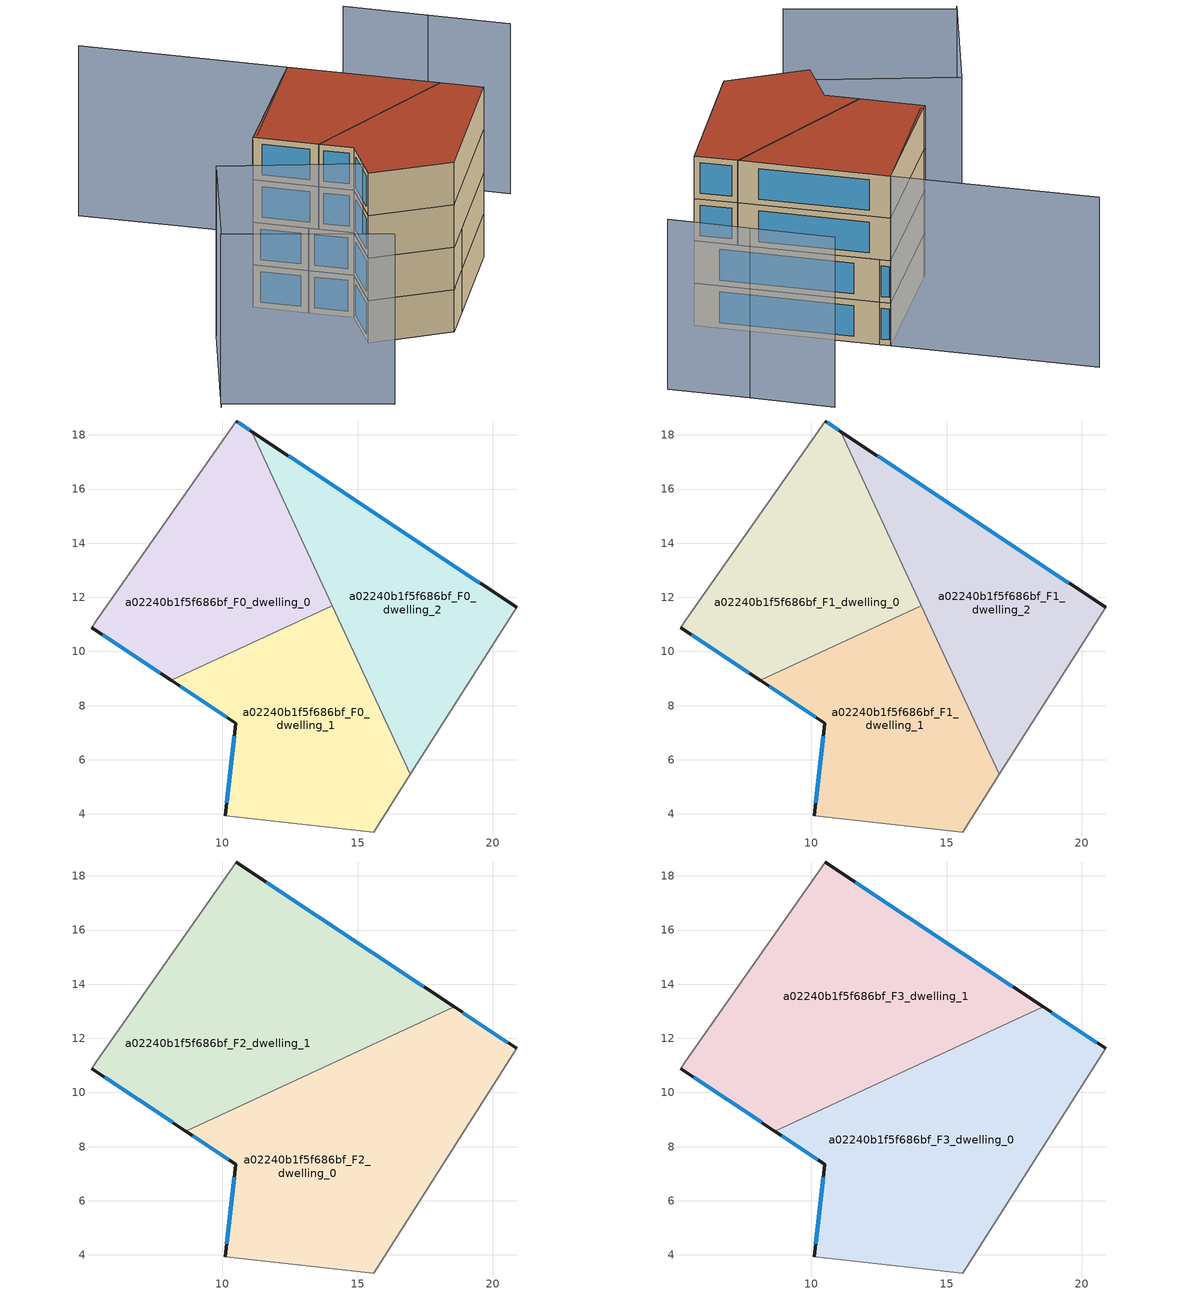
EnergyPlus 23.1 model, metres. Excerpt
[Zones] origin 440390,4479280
a02240b1f5f686bf_F0_dwelling_0
 floor ground (EU_floor_Construction): 11.09,18.12 14.07,11.68 8.12,8.93 5.18,10.88 5.35,11.13 10.51,18.51 z0
 wall outside (EU_wall_Construction): 11.09,18.12 10.51,18.51 / 5.18,10.88 8.12,8.93 z0:3
 wall adiabatic (EU_wall_Construction): 10.51,18.51 5.35,11.13 5.18,10.88 z0:3
 wall to a02240b1f5f686bf_F0_dwelling_1 (EU_wall_Construction): 8.12,8.93 14.07,11.68 z0:3
 wall to a02240b1f5f686bf_F0_dwelling_2 (EU_wall_Construction): 14.07,11.68 11.09,18.12 z0:3
 window (EU_Window_Construction): 11.01,18.18 10.59,18.46 / 5.59,10.61 7.71,9.2 z0.42:2.58
a02240b1f5f686bf_F0_dwelling_1
 floor ground (EU_floor_Construction): 14.07,11.68 16.95,5.46 15.59,3.33 10.1,3.94 10.5,7.34 8.12,8.93 z0
 wall outside (EU_wall_Construction): 8.12,8.93 10.5,7.34 10.1,3.94 z0:3
 wall adiabatic (EU_wall_Construction): 10.1,3.94 15.59,3.33 16.95,5.46 z0:3
 wall to a02240b1f5f686bf_F0_dwelling_2 (EU_wall_Construction): 16.95,5.46 14.07,11.68 z0:3
 window (EU_Window_Construction): 10.45,6.87 10.16,4.41 / 8.45,8.71 10.17,7.57 z0.42:2.58
a02240b1f5f686bf_F0_dwelling_2
 floor ground (EU_floor_Construction): 20.87,11.62 16.95,5.46 11.09,18.12 z0
 wall outside (EU_wall_Construction): 20.87,11.62 11.09,18.12 z0:3
 wall adiabatic (EU_wall_Construction): 16.95,5.46 20.87,11.62 z0:3
 window (EU_Window_Construction): 19.52,12.53 12.45,17.22 z0.42:2.58
a02240b1f5f686bf_F1_dwelling_0
 floor to a02240b1f5f686bf_F0_dwelling_0 (EU_floor_Construction): 11.09,18.12 14.07,11.68 8.12,8.93 5.18,10.88 5.35,11.13 10.51,18.51 z3
 wall outside (EU_wall_Construction): 11.09,18.12 10.51,18.51 / 5.18,10.88 8.12,8.93 z3:6
 wall adiabatic (EU_wall_Construction): 10.51,18.51 5.35,11.13 5.18,10.88 z3:6
 wall to a02240b1f5f686bf_F1_dwelling_1 (EU_wall_Construction): 8.12,8.93 14.07,11.68 z3:6
 wall to a02240b1f5f686bf_F1_dwelling_2 (EU_wall_Construction): 14.07,11.68 11.09,18.12 z3:6
 window (EU_Window_Construction): 11.01,18.18 10.59,18.46 / 5.59,10.61 7.71,9.2 z3.42:5.58
a02240b1f5f686bf_F1_dwelling_1
 floor to a02240b1f5f686bf_F0_dwelling_1 (EU_floor_Construction): 14.07,11.68 16.95,5.46 15.59,3.33 10.1,3.94 10.5,7.34 8.12,8.93 z3
 wall outside (EU_wall_Construction): 8.12,8.93 10.5,7.34 10.1,3.94 z3:6
 wall adiabatic (EU_wall_Construction): 10.1,3.94 15.59,3.33 16.95,5.46 z3:6
 wall to a02240b1f5f686bf_F1_dwelling_2 (EU_wall_Construction): 16.95,5.46 14.07,11.68 z3:6
 window (EU_Window_Construction): 10.45,6.87 10.16,4.41 / 8.45,8.71 10.17,7.57 z3.42:5.58
a02240b1f5f686bf_F1_dwelling_2
 floor to a02240b1f5f686bf_F0_dwelling_2 (EU_floor_Construction): 20.87,11.62 16.95,5.46 11.09,18.12 z3
 wall outside (EU_wall_Construction): 20.87,11.62 11.09,18.12 z3:6
 wall adiabatic (EU_wall_Construction): 16.95,5.46 20.87,11.62 z3:6
 window (EU_Window_Construction): 19.52,12.53 12.45,17.22 z3.42:5.58
a02240b1f5f686bf_F2_dwelling_0
 floor to a02240b1f5f686bf_F1_dwelling_1 (EU_floor_Construction): 14.3,11.18 16.95,5.46 15.59,3.33 10.1,3.94 10.5,7.34 8.65,8.58 z6
 floor to a02240b1f5f686bf_F1_dwelling_2 (EU_floor_Construction): 20.87,11.62 16.95,5.46 14.3,11.18 18.57,13.16 z6
 wall outside (EU_wall_Construction): 20.87,11.62 18.57,13.16 / 8.65,8.58 10.5,7.34 10.1,3.94 z6:9
 wall adiabatic (EU_wall_Construction): 10.1,3.94 15.59,3.33 20.87,11.62 z6:9
 wall to a02240b1f5f686bf_F2_dwelling_1 (EU_wall_Construction): 18.57,13.16 8.65,8.58 z6:9
 window (EU_Window_Construction): 20.55,11.84 18.89,12.94 / 10.45,6.87 10.16,4.41 / 8.91,8.41 10.25,7.52 z6.42:8.58
a02240b1f5f686bf_F2_dwelling_1
 floor to a02240b1f5f686bf_F1_dwelling_0 (EU_floor_Construction): 11.09,18.12 14.07,11.68 8.12,8.93 5.18,10.88 5.35,11.13 10.51,18.51 z6
 floor to a02240b1f5f686bf_F1_dwelling_1 (EU_floor_Construction): 14.07,11.68 14.3,11.18 8.65,8.58 8.12,8.93 z6
 floor to a02240b1f5f686bf_F1_dwelling_2 (EU_floor_Construction): 18.57,13.16 14.3,11.18 11.09,18.12 z6
 wall outside (EU_wall_Construction): 5.18,10.88 8.65,8.58 / 18.57,13.16 10.51,18.51 z6:9
 wall adiabatic (EU_wall_Construction): 10.51,18.51 5.35,11.13 5.18,10.88 z6:9
 window (EU_Window_Construction): 5.66,10.56 8.17,8.9 / 17.45,13.9 11.63,17.77 z6.42:8.58
a02240b1f5f686bf_F3_dwelling_0
 floor to a02240b1f5f686bf_F2_dwelling_0 (EU_floor_Construction): 20.87,11.62 15.59,3.33 10.1,3.94 10.5,7.34 8.65,8.58 18.57,13.16 z9
 wall outside (EU_wall_Construction): 20.87,11.62 18.57,13.16 / 8.65,8.58 10.5,7.34 10.1,3.94 z9:12
 wall adiabatic (EU_wall_Construction): 10.1,3.94 15.59,3.33 20.87,11.62 z9:12
 wall to a02240b1f5f686bf_F3_dwelling_1 (EU_wall_Construction): 18.57,13.16 8.65,8.58 z9:12
 window (EU_Window_Construction): 20.55,11.84 18.89,12.94 / 10.45,6.87 10.16,4.41 / 8.91,8.41 10.25,7.52 z9.42:11.58
 roof outside (EU_roof_Construction): 15.59,3.33 20.87,11.62 18.57,13.16 8.65,8.58 10.5,7.34 10.1,3.94 z12
a02240b1f5f686bf_F3_dwelling_1
 floor to a02240b1f5f686bf_F2_dwelling_1 (EU_floor_Construction): 18.57,13.16 8.65,8.58 5.18,10.88 5.35,11.13 10.51,18.51 z9
 wall outside (EU_wall_Construction): 5.18,10.88 8.65,8.58 / 18.57,13.16 10.51,18.51 z9:12
 wall adiabatic (EU_wall_Construction): 10.51,18.51 5.35,11.13 5.18,10.88 z9:12
 window (EU_Window_Construction): 5.66,10.56 8.17,8.9 / 17.45,13.9 11.63,17.77 z9.42:11.58
 roof outside (EU_roof_Construction): 18.57,13.16 10.51,18.51 5.35,11.13 5.18,10.88 8.65,8.58 z12
shading: -1.26,0.1 8.74,-3.94 / -1.38,-0.31 1.71,8.3 / 1.71,8.3 15.59,3.33 / -0.49,25.84 10.51,18.51 / 10.51,18.51 5.51,11.02 / 25.41,18.61 21.08,21.53 / 21.08,21.53 16.64,24.54 z0:12
[Building]
EU S2 Campaign: North Axis=0; Terrain=City; Solar Distribution=FullExterior
[Site:Location]
Madrid: Latitude=40.5; Longitude=-3.5; Time Zone=1; Elevation=609
[SizingPeriod:WeatherFileDays]
AnnualSizingPeriod: Begin Month=1; Begin Day of Month=1; End Month=12; End Day of Month=31; Day of Week for Start Day=Monday; Use Weather File Daylight Saving Period=No; Use Weather File Rain and Snow Indicators=No
[MATERIAL]
EU_InternalMass_Material: Roughness=MediumRough; Thickness=0.1; Conductivity=1; Density=1800; Specific Heat=900; Thermal Absorptance=0.9; Solar Absorptance=0.7; Visible Absorptance=0.7
[MATERIAL:NOMASS] Roughness=MediumRough; Thermal Absorptance=0.9; Solar Absorptance=0.7; Visible Absorptance=0.7
Name | Thermal Resistance
EU_wall_NoMass | 1.60022
EU_roof_NoMass | 1.57597
EU_floor_NoMass | 0.470652
[WINDOWMATERIAL:SIMPLEGLAZINGSYSTEM]
EU_Window_SimpleGlazing: UFactor=3.28802; Solar Heat Gain Coefficient=0.85; Visible Transmittance=0.85
[CONSTRUCTION]
EU_wall_Construction: EU_wall_NoMass
EU_roof_Construction: EU_roof_NoMass
EU_floor_Construction: EU_floor_NoMass
EU_InternalMass_Construction: EU_InternalMass_Material
EU_Window_Construction: EU_Window_SimpleGlazing
[ZONE] Type=1; Multiplier=1; Ceiling Height=autocalculate; Floor Area=autocalculate; Part of Total Floor Area=Yes
Name | Volume
a02240b1f5f686bf_F0_dwelling_0; a02240b1f5f686bf_F1_dwelling_0 | 128.788
a02240b1f5f686bf_F2_dwelling_0; a02240b1f5f686bf_F3_dwelling_0 | 193.171
a02240b1f5f686bf_F0_dwelling_1; a02240b1f5f686bf_F1_dwelling_1 | 128.778
a02240b1f5f686bf_F2_dwelling_1; a02240b1f5f686bf_F3_dwelling_1 | 193.185
a02240b1f5f686bf_F0_dwelling_2; a02240b1f5f686bf_F1_dwelling_2 | 128.792
[INTERNALMASS] Construction=EU_InternalMass_Construction
Name | Zone or ZoneList | Surface Area
a02240b1f5f686bf_F0_dwelling_0_EU_InternalMass | a02240b1f5f686bf_F0_dwelling_0 | 42.9293
a02240b1f5f686bf_F0_dwelling_1_EU_InternalMass | a02240b1f5f686bf_F0_dwelling_1 | 42.9264
a02240b1f5f686bf_F0_dwelling_2_EU_InternalMass | a02240b1f5f686bf_F0_dwelling_2 | 42.9304
a02240b1f5f686bf_F1_dwelling_0_EU_InternalMass | a02240b1f5f686bf_F1_dwelling_0 | 42.9293
a02240b1f5f686bf_F1_dwelling_1_EU_InternalMass | a02240b1f5f686bf_F1_dwelling_1 | 42.9264
a02240b1f5f686bf_F1_dwelling_2_EU_InternalMass | a02240b1f5f686bf_F1_dwelling_2 | 42.9304
a02240b1f5f686bf_F2_dwelling_0_EU_InternalMass | a02240b1f5f686bf_F2_dwelling_0 | 64.3905
a02240b1f5f686bf_F2_dwelling_1_EU_InternalMass | a02240b1f5f686bf_F2_dwelling_1 | 64.395
a02240b1f5f686bf_F3_dwelling_0_EU_InternalMass | a02240b1f5f686bf_F3_dwelling_0 | 64.3905
a02240b1f5f686bf_F3_dwelling_1_EU_InternalMass | a02240b1f5f686bf_F3_dwelling_1 | 64.395
[OTHEREQUIPMENT] Fuel Type=Electricity; Design Level Calculation Method=Watts/Area; Power per Zone Floor Area=1; Fraction Latent=0; Fraction Radiant=0; Fraction Lost=0; Carbon Dioxide Generation Rate=0; EndUse Subcategory=EU_Step8_InternalGains
Name | Zone or ZoneList or Space or SpaceList | Schedule
EU_Step8_InternalGain_a02240b1f5f686bf_F0_dwelling_0_f000 | a02240b1f5f686bf_F0_dwelling_0 | EU_Step8_GainSchedule_a02240b1f5f686bf_F0_dwelling_0_f000
EU_Step8_InternalGain_a02240b1f5f686bf_F0_dwelling_1_f000 | a02240b1f5f686bf_F0_dwelling_1 | EU_Step8_GainSchedule_a02240b1f5f686bf_F0_dwelling_1_f000
EU_Step8_InternalGain_a02240b1f5f686bf_F0_dwelling_2_f000 | a02240b1f5f686bf_F0_dwelling_2 | EU_Step8_GainSchedule_a02240b1f5f686bf_F0_dwelling_2_f000
EU_Step8_InternalGain_a02240b1f5f686bf_F1_dwelling_0_f000 | a02240b1f5f686bf_F1_dwelling_0 | EU_Step8_GainSchedule_a02240b1f5f686bf_F1_dwelling_0_f000
EU_Step8_InternalGain_a02240b1f5f686bf_F1_dwelling_1_f000 | a02240b1f5f686bf_F1_dwelling_1 | EU_Step8_GainSchedule_a02240b1f5f686bf_F1_dwelling_1_f000
EU_Step8_InternalGain_a02240b1f5f686bf_F1_dwelling_2_f000 | a02240b1f5f686bf_F1_dwelling_2 | EU_Step8_GainSchedule_a02240b1f5f686bf_F1_dwelling_2_f000
EU_Step8_InternalGain_a02240b1f5f686bf_F2_dwelling_0_f000 | a02240b1f5f686bf_F2_dwelling_0 | EU_Step8_GainSchedule_a02240b1f5f686bf_F2_dwelling_0_f000
EU_Step8_InternalGain_a02240b1f5f686bf_F2_dwelling_1_f000 | a02240b1f5f686bf_F2_dwelling_1 | EU_Step8_GainSchedule_a02240b1f5f686bf_F2_dwelling_1_f000
EU_Step8_InternalGain_a02240b1f5f686bf_F3_dwelling_0_f000 | a02240b1f5f686bf_F3_dwelling_0 | EU_Step8_GainSchedule_a02240b1f5f686bf_F3_dwelling_0_f000
EU_Step8_InternalGain_a02240b1f5f686bf_F3_dwelling_1_f000 | a02240b1f5f686bf_F3_dwelling_1 | EU_Step8_GainSchedule_a02240b1f5f686bf_F3_dwelling_1_f000
[ZONEVENTILATION:DESIGNFLOWRATE] Schedule=EU_AlwaysOn; Design Flow Rate Calculation Method=AirChanges/Hour; Air Changes per Hour=0.480704; Ventilation Type=Natural; Fan Pressure Rise=0; Fan Total Efficiency=1; Constant Term Coefficient=1; Temperature Term Coefficient=0; Velocity Term Coefficient=0; Velocity Squared Term Coefficient=0; Minimum Indoor Temperature=-100; Maximum Indoor Temperature=100; Delta Temperature=-100; Minimum Outdoor Temperature=-100; Maximum Outdoor Temperature=100; Maximum Wind Speed=40
Name | Zone or ZoneList or Space or SpaceList
EU_ConstantAir_a02240b1f5f686bf_F0_dwelling_0 | a02240b1f5f686bf_F0_dwelling_0
EU_ConstantAir_a02240b1f5f686bf_F0_dwelling_1 | a02240b1f5f686bf_F0_dwelling_1
EU_ConstantAir_a02240b1f5f686bf_F0_dwelling_2 | a02240b1f5f686bf_F0_dwelling_2
EU_ConstantAir_a02240b1f5f686bf_F1_dwelling_0 | a02240b1f5f686bf_F1_dwelling_0
EU_ConstantAir_a02240b1f5f686bf_F1_dwelling_1 | a02240b1f5f686bf_F1_dwelling_1
EU_ConstantAir_a02240b1f5f686bf_F1_dwelling_2 | a02240b1f5f686bf_F1_dwelling_2
EU_ConstantAir_a02240b1f5f686bf_F2_dwelling_0 | a02240b1f5f686bf_F2_dwelling_0
EU_ConstantAir_a02240b1f5f686bf_F2_dwelling_1 | a02240b1f5f686bf_F2_dwelling_1
EU_ConstantAir_a02240b1f5f686bf_F3_dwelling_0 | a02240b1f5f686bf_F3_dwelling_0
EU_ConstantAir_a02240b1f5f686bf_F3_dwelling_1 | a02240b1f5f686bf_F3_dwelling_1
[HVACTEMPLATE:THERMOSTAT] Constant Heating Setpoint=20; Constant Cooling Setpoint=50
EU_HeatOnly_a02240b1f5f686bf_F0_dwelling_0; EU_HeatOnly_a02240b1f5f686bf_F0_dwelling_1; EU_HeatOnly_a02240b1f5f686bf_F0_dwelling_2; EU_HeatOnly_a02240b1f5f686bf_F1_dwelling_0; EU_HeatOnly_a02240b1f5f686bf_F1_dwelling_1; EU_HeatOnly_a02240b1f5f686bf_F1_dwelling_2; EU_HeatOnly_a02240b1f5f686bf_F2_dwelling_0; EU_HeatOnly_a02240b1f5f686bf_F2_dwelling_1; EU_HeatOnly_a02240b1f5f686bf_F3_dwelling_0; EU_HeatOnly_a02240b1f5f686bf_F3_dwelling_1
[HVACTEMPLATE:ZONE:IDEALLOADSAIRSYSTEM] System Availability Schedule=EU_AlwaysOn; Maximum Heating Supply Air Temperature=50; Minimum Cooling Supply Air Temperature=13; Maximum Heating Supply Air Humidity Ratio=0.0156; Minimum Cooling Supply Air Humidity Ratio=0.0077; Heating Limit=NoLimit; Cooling Limit=NoLimit; Heating Availability Schedule=EU_AlwaysOn; Cooling Availability Schedule=EU_CoolingOff; Dehumidification Control Type=ConstantSensibleHeatRatio; Cooling Sensible Heat Ratio=0.7; Dehumidification Setpoint=60; Humidification Control Type=None; Humidification Setpoint=30; Outdoor Air Method=None; Outdoor Air Flow Rate per Person=0.00944; Outdoor Air Flow Rate per Zone Floor Area=0; Outdoor Air Flow Rate per Zone=0; Demand Controlled Ventilation Type=None; Outdoor Air Economizer Type=NoEconomizer; Heat Recovery Type=None; Sensible Heat Recovery Effectiveness=0.7; Latent Heat Recovery Effectiveness=0.65
Name | Template Thermostat
a02240b1f5f686bf_F0_dwelling_0 | EU_HeatOnly_a02240b1f5f686bf_F0_dwelling_0
a02240b1f5f686bf_F0_dwelling_1 | EU_HeatOnly_a02240b1f5f686bf_F0_dwelling_1
a02240b1f5f686bf_F0_dwelling_2 | EU_HeatOnly_a02240b1f5f686bf_F0_dwelling_2
a02240b1f5f686bf_F1_dwelling_0 | EU_HeatOnly_a02240b1f5f686bf_F1_dwelling_0
a02240b1f5f686bf_F1_dwelling_1 | EU_HeatOnly_a02240b1f5f686bf_F1_dwelling_1
a02240b1f5f686bf_F1_dwelling_2 | EU_HeatOnly_a02240b1f5f686bf_F1_dwelling_2
a02240b1f5f686bf_F2_dwelling_0 | EU_HeatOnly_a02240b1f5f686bf_F2_dwelling_0
a02240b1f5f686bf_F2_dwelling_1 | EU_HeatOnly_a02240b1f5f686bf_F2_dwelling_1
a02240b1f5f686bf_F3_dwelling_0 | EU_HeatOnly_a02240b1f5f686bf_F3_dwelling_0
a02240b1f5f686bf_F3_dwelling_1 | EU_HeatOnly_a02240b1f5f686bf_F3_dwelling_1
[SIZING:ZONE] Zone Cooling Design Supply Air Temperature Input Method=SupplyAirTemperature; Zone Cooling Design Supply Air Temperature=13; Zone Heating Design Supply Air Temperature Input Method=SupplyAirTemperature; Zone Heating Design Supply Air Temperature=50; Zone Cooling Design Supply Air Humidity Ratio=0.008; Zone Heating Design Supply Air Humidity Ratio=0.008; Cooling Design Air Flow Method=DesignDay; Cooling Design Air Flow Rate=0; Cooling Minimum Air Flow per Zone Floor Area=0.000762; Cooling Minimum Air Flow=0; Cooling Minimum Air Flow Fraction=0.2; Heating Design Air Flow Method=DesignDay; Heating Design Air Flow Rate=0; Heating Maximum Air Flow per Zone Floor Area=0.002032; Heating Maximum Air Flow=0.141576; Heating Maximum Air Flow Fraction=0.3; Account for Dedicated Outdoor Air System=No; Dedicated Outdoor Air System Control Strategy=NeutralSupplyAir; Dedicated Outdoor Air Low Setpoint Temperature for Design=autosize; Dedicated Outdoor Air High Setpoint Temperature for Design=autosize; Zone Load Sizing Method=Sensible Load Only No Latent Load; Zone Latent Cooling Design Supply Air Humidity Ratio Input Method=HumidityRatioDifference; Zone Cooling Design Supply Air Humidity Ratio Difference=0.005; Zone Latent Heating Design Supply Air Humidity Ratio Input Method=HumidityRatioDifference; Zone Humidification Design Supply Air Humidity Ratio Difference=0.005
a02240b1f5f686bf_F0_dwelling_0; a02240b1f5f686bf_F0_dwelling_1; a02240b1f5f686bf_F0_dwelling_2; a02240b1f5f686bf_F1_dwelling_0; a02240b1f5f686bf_F1_dwelling_1; a02240b1f5f686bf_F1_dwelling_2; a02240b1f5f686bf_F2_dwelling_0; a02240b1f5f686bf_F2_dwelling_1; a02240b1f5f686bf_F3_dwelling_0; a02240b1f5f686bf_F3_dwelling_1
[SCHEDULE:CONSTANT]
Name | Hourly Value
EU_AlwaysOn | 1
EU_CoolingOff | 0
[SCHEDULE:FILE] Column Number=1; Rows to Skip at Top=0; Number of Hours of Data=8760; Column Separator=Comma; Interpolate to Timestep=No; Minutes per Item=60; Adjust Schedule for Daylight Savings=Yes
Name | File
EU_Step8_GainSchedule_a02240b1f5f686bf_F0_dwelling_0_f000 | ../../schedules/a02240b1f5f686bf/a02240b1f5f686bf_F0_dwelling_0_f000_gain.csv
EU_Step8_GainSchedule_a02240b1f5f686bf_F0_dwelling_1_f000 | ../../schedules/a02240b1f5f686bf/a02240b1f5f686bf_F0_dwelling_1_f000_gain.csv
EU_Step8_GainSchedule_a02240b1f5f686bf_F0_dwelling_2_f000 | ../../schedules/a02240b1f5f686bf/a02240b1f5f686bf_F0_dwelling_2_f000_gain.csv
EU_Step8_GainSchedule_a02240b1f5f686bf_F1_dwelling_0_f000 | ../../schedules/a02240b1f5f686bf/a02240b1f5f686bf_F1_dwelling_0_f000_gain.csv
EU_Step8_GainSchedule_a02240b1f5f686bf_F1_dwelling_1_f000 | ../../schedules/a02240b1f5f686bf/a02240b1f5f686bf_F1_dwelling_1_f000_gain.csv
EU_Step8_GainSchedule_a02240b1f5f686bf_F1_dwelling_2_f000 | ../../schedules/a02240b1f5f686bf/a02240b1f5f686bf_F1_dwelling_2_f000_gain.csv
EU_Step8_GainSchedule_a02240b1f5f686bf_F2_dwelling_0_f000 | ../../schedules/a02240b1f5f686bf/a02240b1f5f686bf_F2_dwelling_0_f000_gain.csv
EU_Step8_GainSchedule_a02240b1f5f686bf_F2_dwelling_1_f000 | ../../schedules/a02240b1f5f686bf/a02240b1f5f686bf_F2_dwelling_1_f000_gain.csv
EU_Step8_GainSchedule_a02240b1f5f686bf_F3_dwelling_0_f000 | ../../schedules/a02240b1f5f686bf/a02240b1f5f686bf_F3_dwelling_0_f000_gain.csv
EU_Step8_GainSchedule_a02240b1f5f686bf_F3_dwelling_1_f000 | ../../schedules/a02240b1f5f686bf/a02240b1f5f686bf_F3_dwelling_1_f000_gain.csv
